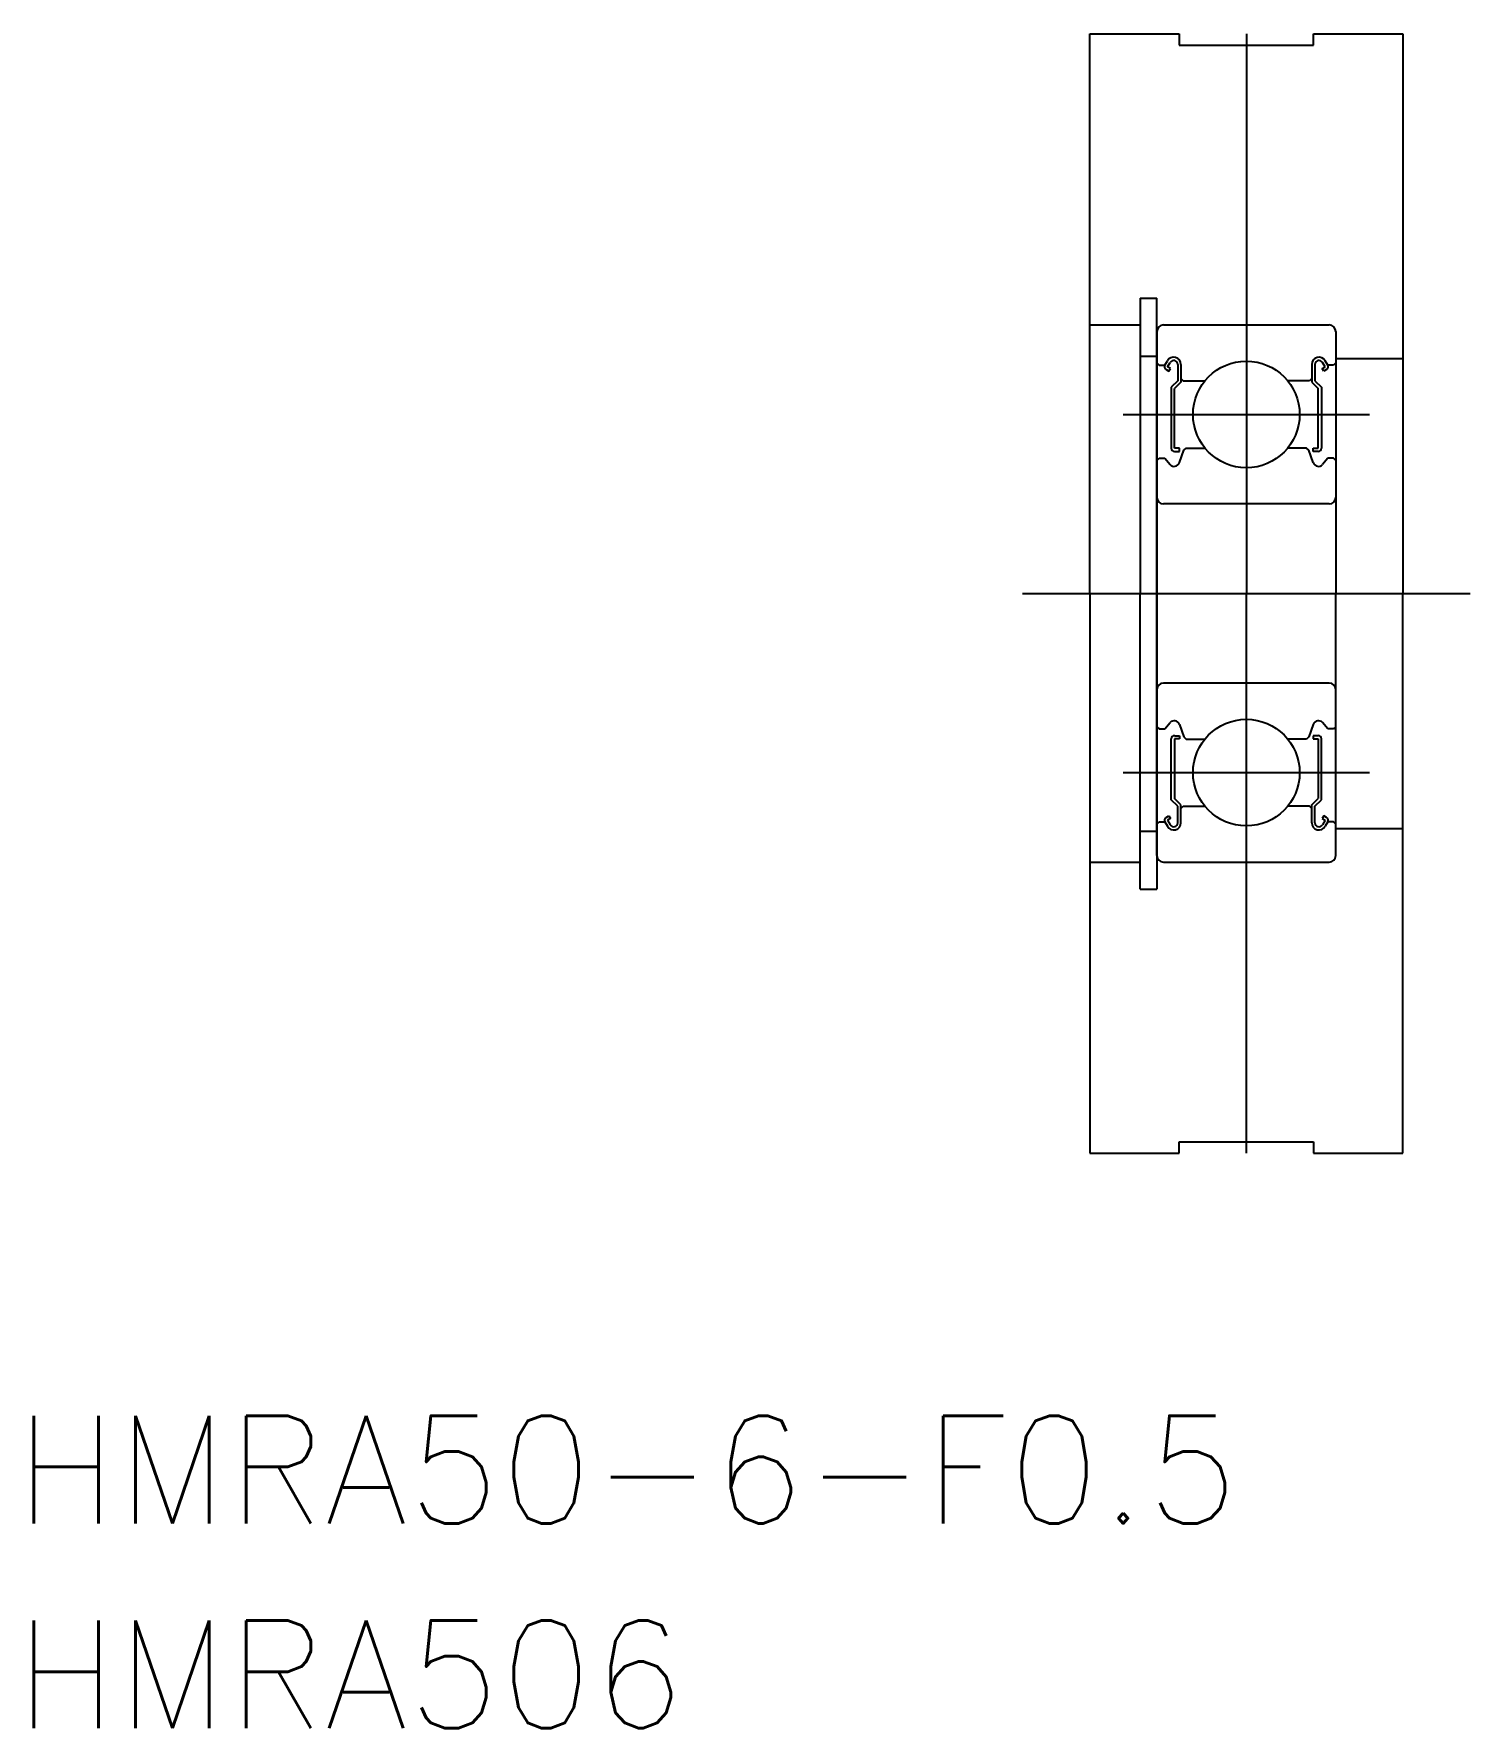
# Model space of a CAD drawing. Extents: x 154.8 to 219, y 104.5 to 180.1.
import ezdxf

# ---------------------------------------------------------------- set-up
doc = ezdxf.new("R2010")
doc.units = 0
doc.linetypes.add('CENTER', pattern=[50.8, 31.75, -6.35, 6.35, -6.35])
doc.layers.get('0').update_dxf_attribs({"linetype": 'CONTINUOUS'})
doc.layers.add('CENTER', color=1, linetype='CENTER')
doc.styles.get("Standard").update_dxf_attribs({"font": 'txt.shx'})

msp = doc.modelspace()

# ---------------------------------------------------------------- linework, layer by layer
at = {"color": 7, "linetype": 'CONTINUOUS'}
for p, q in [((202.013, 155.144), (202.013, 180.144)), ((202.013, 180.144), (206.013, 180.144)), ((206.013, 180.144), (206.013, 179.644)), ((212.013, 180.144), (216.013, 180.144)), ((212.013, 179.644), (212.013, 180.144)), ((216.013, 180.144), (216.013, 155.144)), ((206.013, 179.644), (212.013, 179.644)), ((204.263, 168.344), (205.013, 168.344)), ((204.263, 168.344), (204.263, 155.144)), ((205.013, 155.144), (205.013, 168.344)), ((202.013, 167.144), (204.263, 167.144)), ((205.013, 166.844), (205.013, 155.144)), ((205.313, 167.144), (212.713, 167.144)), ((213.013, 166.844), (213.013, 155.144)), ((204.263, 165.755), (205.013, 165.755)), ((205.013, 165.444), (205.113, 165.344)), ((205.113, 165.344), (205.372, 165.344)), ((205.372, 165.344), (205.49, 165.543)), ((205.425, 165.148), (205.55, 165.076)), ((205.497, 165.272), (205.614, 165.471)), ((205.622, 165.2), (205.497, 165.272)), ((205.55, 165.076), (205.622, 165.2)), ((205.948, 165.381), (205.948, 164.644)), ((206.092, 165.381), (206.092, 164.585)), ((211.933, 165.381), (211.933, 164.585)), ((212.077, 165.381), (212.077, 164.644)), ((212.404, 165.2), (212.528, 165.272)), ((212.476, 165.076), (212.404, 165.2)), ((212.528, 165.272), (212.411, 165.471)), ((212.6, 165.148), (212.476, 165.076)), ((212.653, 165.344), (212.535, 165.543)), ((212.913, 165.344), (212.653, 165.344)), ((213.013, 165.444), (212.913, 165.344)), ((213.013, 165.644), (216.013, 165.644)), ((205.948, 164.644), (205.66, 164.357)), ((205.66, 164.357), (205.66, 161.638)), ((206.092, 164.585), (205.804, 164.297)), ((205.804, 161.638), (205.804, 164.297)), ((206.092, 164.744), (206.192, 164.644)), ((206.192, 164.644), (207.163, 164.644)), ((211.833, 164.644), (210.862, 164.644)), ((211.933, 164.744), (211.833, 164.644)), ((211.933, 164.585), (212.221, 164.297)), ((212.077, 164.644), (212.365, 164.357)), ((212.221, 161.638), (212.221, 164.297)), ((212.365, 164.357), (212.365, 161.638)), ((206.02, 161.638), (205.804, 161.638)), ((205.804, 161.494), (206.02, 161.494)), ((206.02, 161.494), (206.02, 161.638)), ((206.02, 160.996), (206.221, 161.55)), ((206.221, 161.55), (206.321, 161.644)), ((206.321, 161.644), (207.163, 161.644)), ((211.704, 161.644), (210.862, 161.644)), ((211.804, 161.55), (211.704, 161.644)), ((212.006, 160.996), (211.804, 161.55)), ((212.005, 161.638), (212.221, 161.638)), ((212.005, 161.494), (212.005, 161.638)), ((212.221, 161.494), (212.005, 161.494)), ((205.013, 161.094), (205.113, 161.194)), ((205.113, 161.194), (205.372, 161.194)), ((205.372, 161.194), (205.604, 160.911)), ((212.653, 161.194), (212.421, 160.911)), ((212.913, 161.194), (212.653, 161.194)), ((213.013, 161.094), (212.913, 161.194)), ((212.713, 159.144), (205.313, 159.144)), ((202.013, 155.144), (202.013, 130.144)), ((204.263, 141.944), (204.263, 155.144)), ((205.013, 155.144), (205.013, 141.944)), ((205.013, 143.444), (205.013, 155.144)), ((213.013, 143.444), (213.013, 155.144)), ((216.013, 130.144), (216.013, 155.144)), ((212.713, 151.144), (205.313, 151.144)), ((205.013, 149.194), (205.113, 149.094)), ((205.372, 149.094), (205.604, 149.378)), ((206.02, 149.292), (206.221, 148.738)), ((212.006, 149.292), (211.804, 148.738)), ((212.653, 149.094), (212.421, 149.378)), ((213.013, 149.194), (212.913, 149.094)), ((213.013, 149.294), (213.013, 149.294)), ((205.113, 149.094), (205.372, 149.094)), ((205.66, 145.932), (205.66, 148.651)), ((205.804, 148.794), (206.02, 148.794)), ((206.02, 148.651), (205.804, 148.651)), ((205.804, 148.651), (205.804, 145.992)), ((206.02, 148.794), (206.02, 148.651)), ((206.221, 148.738), (206.321, 148.644)), ((206.321, 148.644), (207.163, 148.644)), ((211.704, 148.644), (210.862, 148.644)), ((211.804, 148.738), (211.704, 148.644)), ((212.221, 148.794), (212.005, 148.794)), ((212.005, 148.794), (212.005, 148.651)), ((212.005, 148.651), (212.221, 148.651)), ((212.221, 148.651), (212.221, 145.992)), ((212.365, 145.932), (212.365, 148.651)), ((212.913, 149.094), (212.653, 149.094)), ((213.013, 146.369), (213.013, 146.369)), ((205.948, 145.644), (205.66, 145.932)), ((206.092, 145.704), (205.804, 145.992)), ((205.948, 144.907), (205.948, 145.644)), ((206.092, 144.907), (206.092, 145.704)), ((206.092, 145.544), (206.192, 145.644)), ((206.192, 145.644), (207.163, 145.644)), ((211.833, 145.644), (210.862, 145.644)), ((211.933, 145.544), (211.833, 145.644)), ((211.933, 145.704), (212.221, 145.992)), ((211.933, 144.907), (211.933, 145.704)), ((212.077, 145.644), (212.365, 145.932)), ((212.077, 144.907), (212.077, 145.644)), ((205.013, 144.844), (205.113, 144.944)), ((205.113, 144.944), (205.372, 144.944)), ((205.372, 144.944), (205.49, 144.746)), ((205.425, 145.141), (205.55, 145.213)), ((205.622, 145.088), (205.497, 145.016)), ((205.497, 145.016), (205.614, 144.818)), ((205.55, 145.213), (205.622, 145.088)), ((212.476, 145.213), (212.404, 145.088)), ((212.404, 145.088), (212.528, 145.016)), ((212.528, 145.016), (212.411, 144.818)), ((212.6, 145.141), (212.476, 145.213)), ((212.653, 144.944), (212.535, 144.746)), ((212.913, 144.944), (212.653, 144.944)), ((213.013, 144.844), (212.913, 144.944)), ((213.013, 144.644), (216.013, 144.644)), ((204.263, 144.534), (205.013, 144.534)), ((202.013, 143.144), (204.263, 143.144)), ((205.313, 143.144), (212.713, 143.144)), ((204.263, 141.944), (205.013, 141.944)), ((206.013, 130.644), (212.013, 130.644)), ((206.013, 130.144), (206.013, 130.644)), ((212.013, 130.644), (212.013, 130.144)), ((202.013, 130.144), (206.013, 130.144)), ((212.013, 130.144), (216.013, 130.144))]:
    msp.add_line(p, q, dxfattribs=at)
for centre in [(209.013, 163.144), (209.013, 147.144)]:
    msp.add_circle(centre, 2.381, dxfattribs=at)
for centre, radius, start, end in [((205.313, 166.844), 0.3, 90, 180), ((212.713, 166.844), 0.3, 0, 90), ((205.497, 165.272), 0.144, 149.98876, 240.00428), ((205.769, 165.381), 0.323, 0, 150.00136), ((205.769, 165.381), 0.179, 0, 150.00262), ((212.256, 165.381), 0.323, 29.99864, 180), ((212.256, 165.381), 0.179, 29.99738, 180), ((212.528, 165.272), 0.144, 299.99572, 30.01124), ((205.804, 161.638), 0.144, 180.00005, 270.00003), ((212.221, 161.638), 0.144, 269.99997, 359.99995), ((205.789, 161.066), 0.241, 220.00189, 343.15248), ((212.236, 161.066), 0.241, 196.84752, 319.99811), ((205.313, 159.444), 0.3, 180, 270), ((212.713, 159.444), 0.3, 270, 0), ((205.313, 150.844), 0.3, 90, 180), ((212.713, 150.844), 0.3, 0, 90), ((205.789, 149.222), 0.241, 16.84752, 139.99811), ((212.236, 149.222), 0.241, 40.00189, 163.15248), ((205.804, 148.651), 0.144, 89.99997, 179.99995), ((212.221, 148.651), 0.144, 0.00005, 90.00003), ((205.497, 145.016), 0.144, 119.99572, 210.01124), ((205.769, 144.907), 0.323, 209.99864, 0), ((205.769, 144.907), 0.179, 209.99738, 0), ((212.256, 144.907), 0.323, 180, 330.00136), ((212.256, 144.907), 0.179, 180, 330.00262), ((212.528, 145.016), 0.144, 329.98876, 60.00428), ((205.313, 143.444), 0.3, 180, 270), ((212.713, 143.444), 0.3, 270, 0)]:
    msp.add_arc(centre, radius, start, end, dxfattribs=at)
at = {"layer": 'CENTER', "color": 1, "linetype": 'CENTER'}
for p, q in [((209.013, 180.144), (209.013, 155.144)), ((203.513, 163.144), (214.513, 163.144)), ((199.013, 155.144), (219.013, 155.144)), ((209.013, 130.144), (209.013, 155.144)), ((203.513, 147.144), (214.513, 147.144))]:
    msp.add_line(p, q, dxfattribs=at)

# ---------------------------------------------------------------- texts
at = {"color": 7, "linetype": 'CONTINUOUS'}
for s, height, p in [('HMRA50-6-F0.5', 4.81259, (154.011, 113.605)), ('HMRA506', 4.8126, (154.011, 104.461))]:
    msp.add_text(s, height=height, dxfattribs=at).set_placement(p)

doc.saveas('drawing.dxf')
